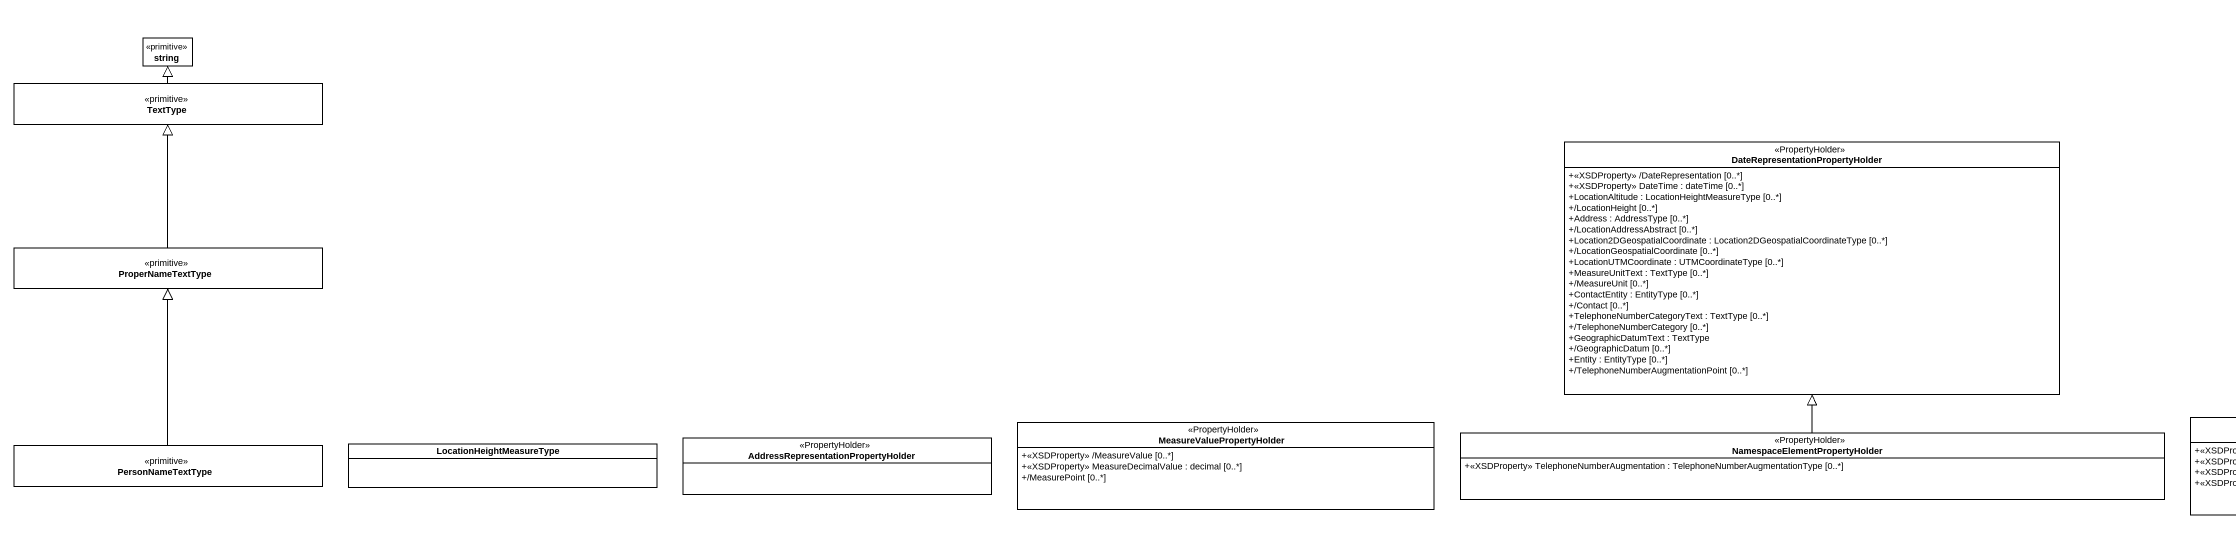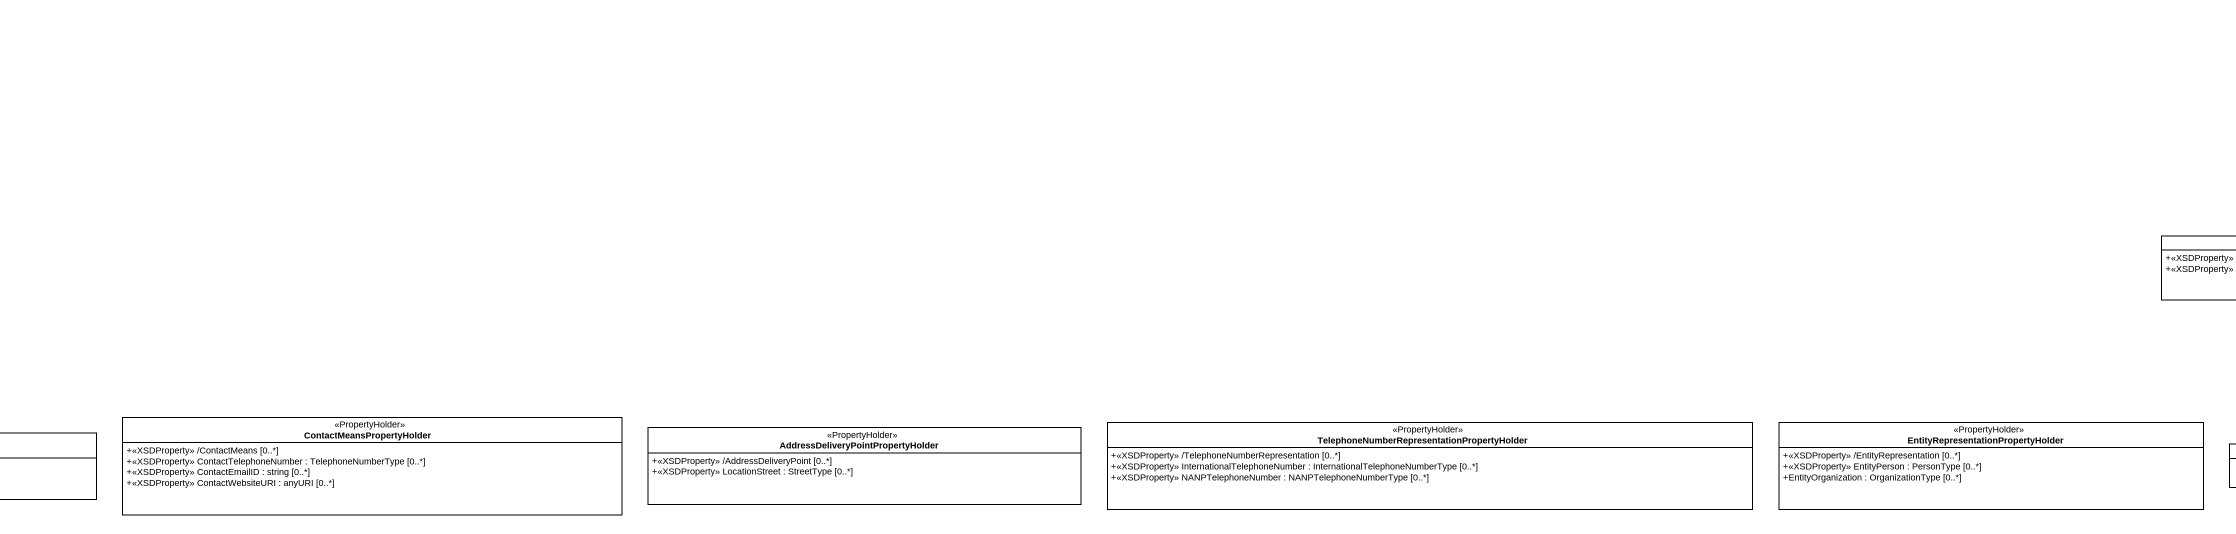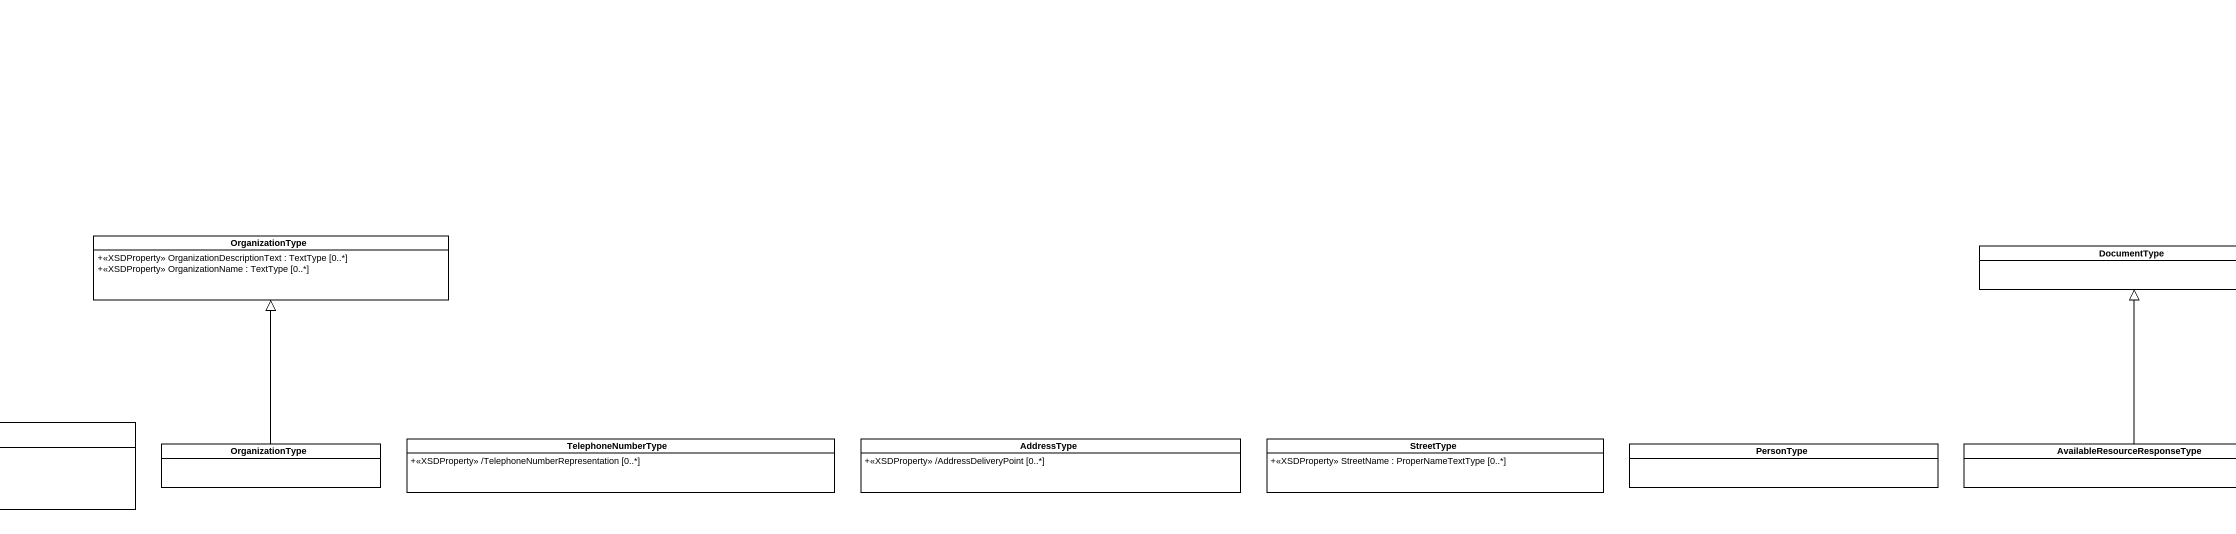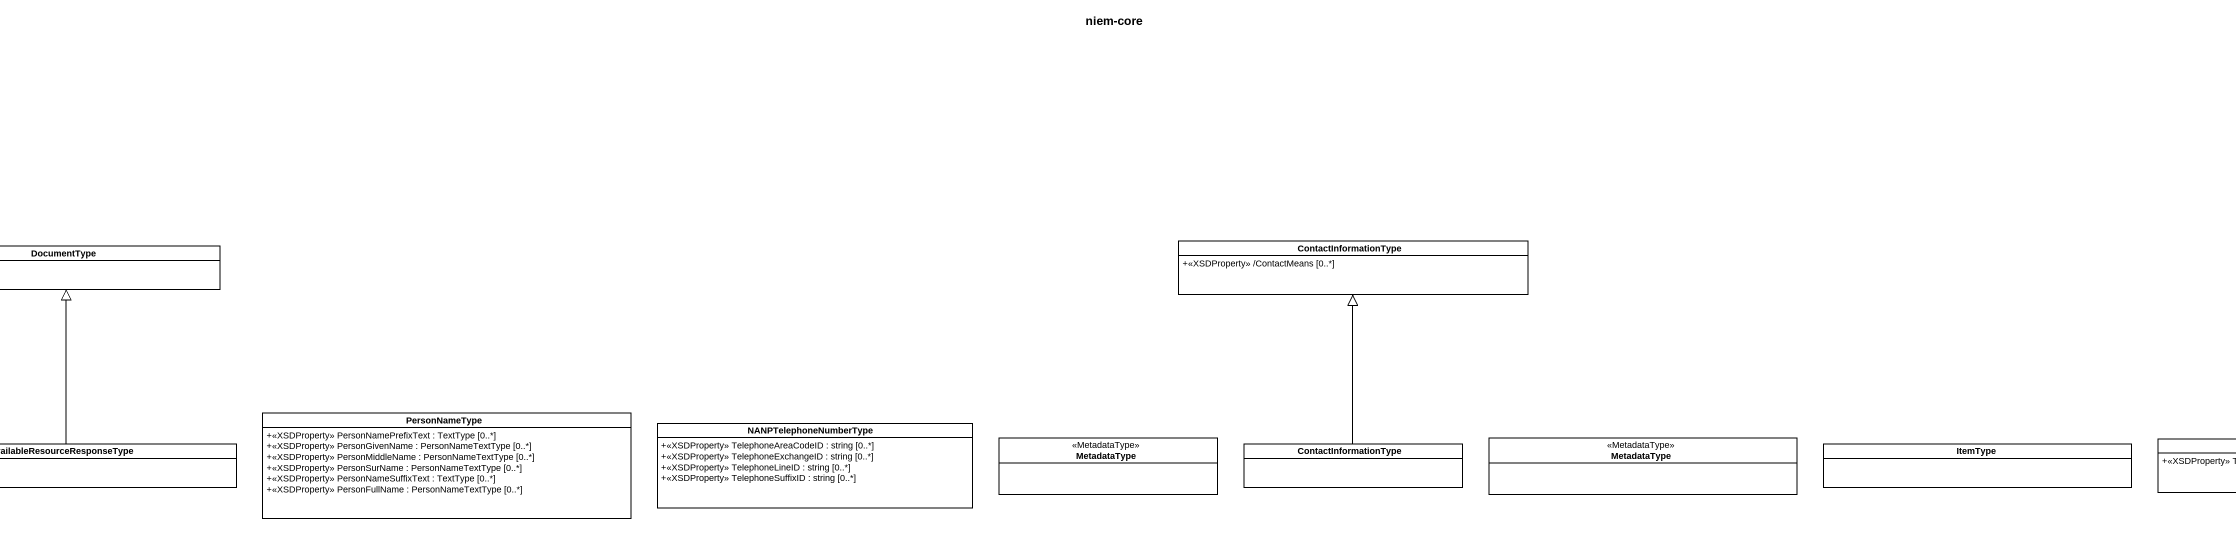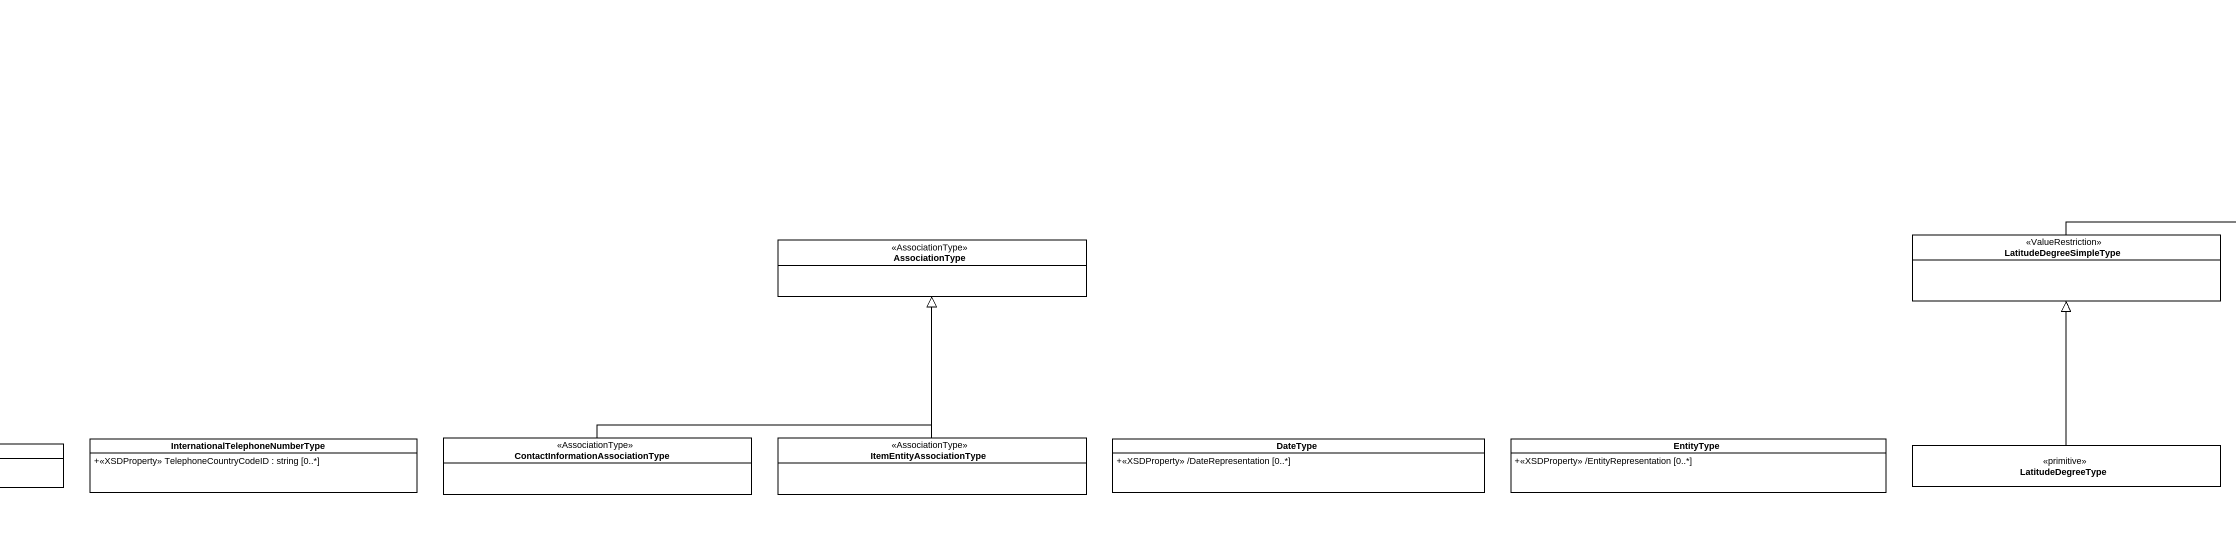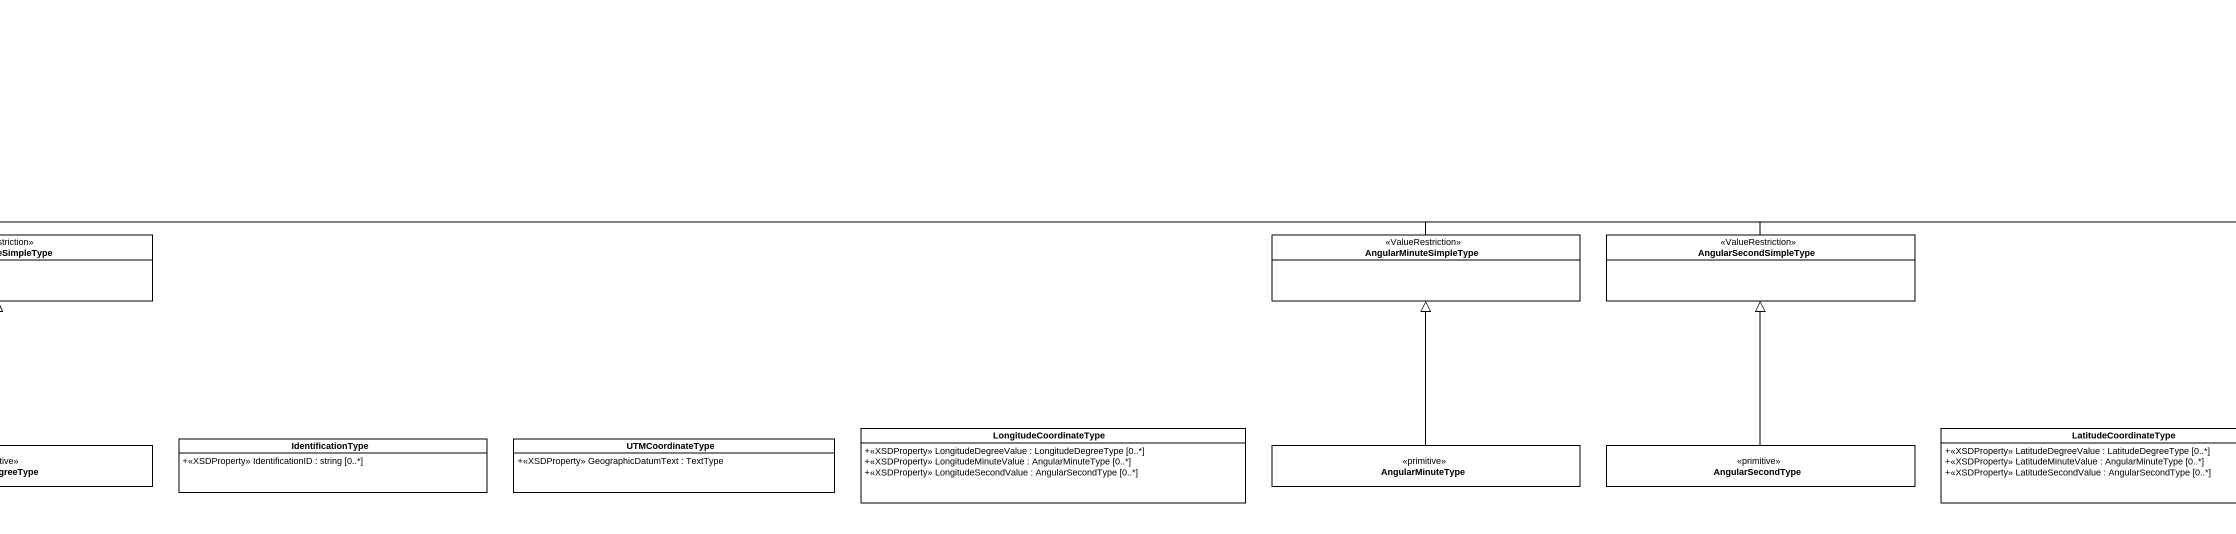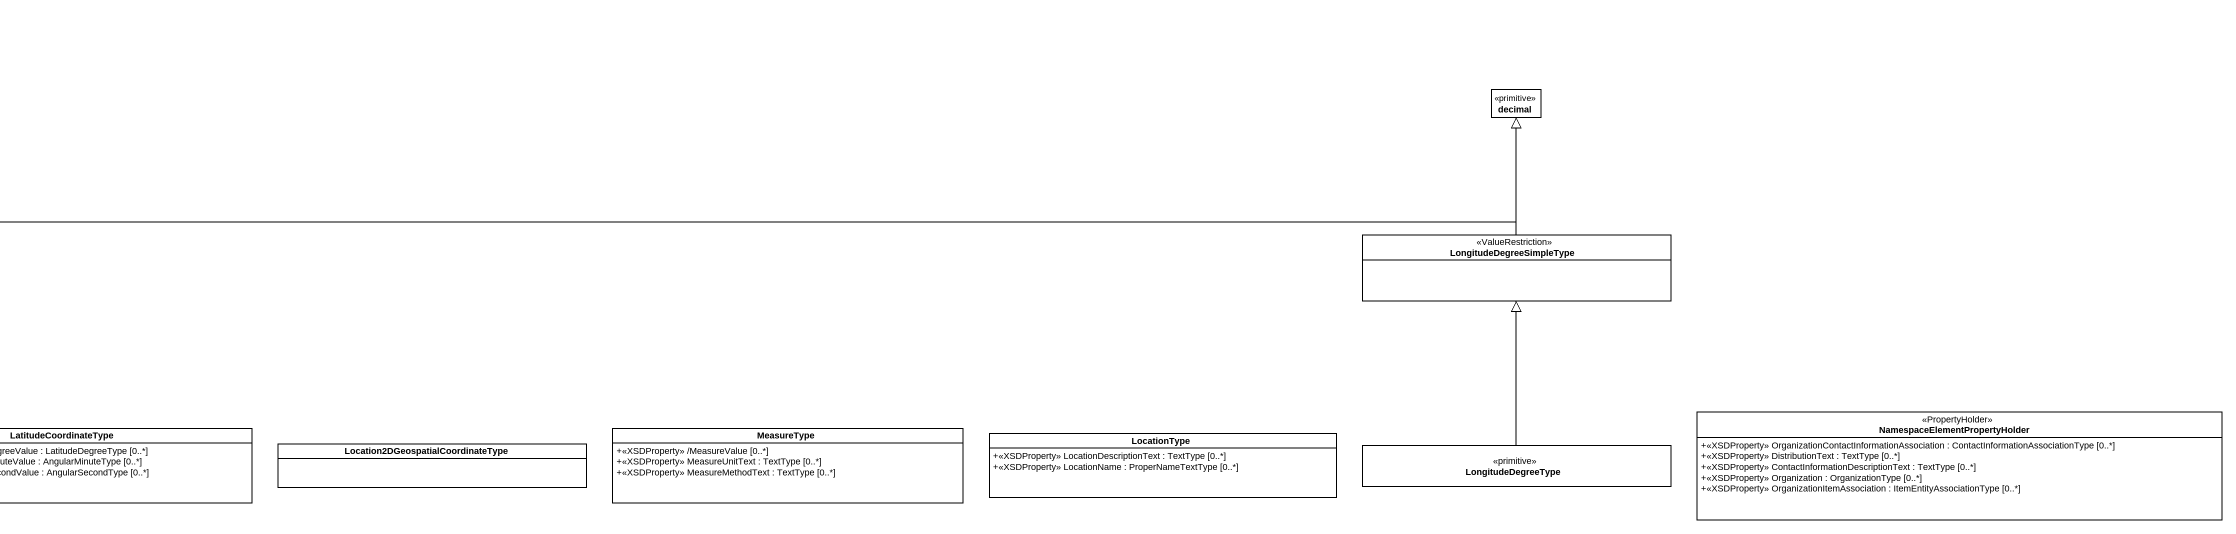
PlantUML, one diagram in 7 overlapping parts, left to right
@startuml
title niem-core
hide circle
hide empty members
skinparam classAttributeIconSize 0
class string <<primitive>>
class TextType <<primitive>>
class decimal <<primitive>>
class "DateRepresentationPropertyHolder" as DateRepresentationPropertyHo <<PropertyHolder>> {
  +<<XSDProperty>> /DateRepresentation [0..*]
  +<<XSDProperty>> DateTime : dateTime [0..*]
  +LocationAltitude : LocationHeightMeasureType [0..*]
  +/LocationHeight [0..*]
  +Address : AddressType [0..*]
  +/LocationAddressAbstract [0..*]
  +Location2DGeospatialCoordinate : Location2DGeospatialCoordinateType [0..*]
  +/LocationGeospatialCoordinate [0..*]
  +LocationUTMCoordinate : UTMCoordinateType [0..*]
  +MeasureUnitText : TextType [0..*]
  +/MeasureUnit [0..*]
  +ContactEntity : EntityType [0..*]
  +/Contact [0..*]
  +TelephoneNumberCategoryText : TextType [0..*]
  +/TelephoneNumberCategory [0..*]
  +GeographicDatumText : TextType
  +/GeographicDatum [0..*]
  +Entity : EntityType [0..*]
  +/TelephoneNumberAugmentationPoint [0..*]
}
class OrganizationType {
  +<<XSDProperty>> OrganizationDescriptionText : TextType [0..*]
  +<<XSDProperty>> OrganizationName : TextType [0..*]
}
class ContactInformationType {
  +<<XSDProperty>> /ContactMeans [0..*]
}
class AssociationType <<AssociationType>>
class LatitudeDegreeSimpleType <<ValueRestriction>>
class AngularMinuteSimpleType <<ValueRestriction>>
class AngularSecondSimpleType <<ValueRestriction>>
class LongitudeDegreeSimpleType <<ValueRestriction>>
class ProperNameTextType <<primitive>>
class DocumentType
class MeasureValuePropertyHolder <<PropertyHolder>> {
  +<<XSDProperty>> /MeasureValue [0..*]
  +<<XSDProperty>> MeasureDecimalValue : decimal [0..*]
  +/MeasurePoint [0..*]
}
class "NamespaceElementPropertyHolder" as NamespaceElementPropertyHold <<PropertyHolder>> {
  +<<XSDProperty>> TelephoneNumberAugmentation : TelephoneNumberAugmentationType [0..*]
}
class ContactMeansPropertyHolder <<PropertyHolder>> {
  +<<XSDProperty>> /ContactMeans [0..*]
  +<<XSDProperty>> ContactTelephoneNumber : TelephoneNumberType [0..*]
  +<<XSDProperty>> ContactEmailID : string [0..*]
  +<<XSDProperty>> ContactWebsiteURI : anyURI [0..*]
}
class "AddressDeliveryPointPropertyHolder" as AddressDeliveryPointProperty <<PropertyHolder>> {
  +<<XSDProperty>> /AddressDeliveryPoint [0..*]
  +<<XSDProperty>> LocationStreet : StreetType [0..*]
}
class "TelephoneNumberRepresentationPropertyHolder" as TelephoneNumberRepresentatio <<PropertyHolder>> {
  +<<XSDProperty>> /TelephoneNumberRepresentation [0..*]
  +<<XSDProperty>> InternationalTelephoneNumber : InternationalTelephoneNumberType [0..*]
  +<<XSDProperty>> NANPTelephoneNumber : NANPTelephoneNumberType [0..*]
}
class "EntityRepresentationPropertyHolder" as EntityRepresentationProperty <<PropertyHolder>> {
  +<<XSDProperty>> /EntityRepresentation [0..*]
  +<<XSDProperty>> EntityPerson : PersonType [0..*]
  +EntityOrganization : OrganizationType [0..*]
}
class PersonNameType {
  +<<XSDProperty>> PersonNamePrefixText : TextType [0..*]
  +<<XSDProperty>> PersonGivenName : PersonNameTextType [0..*]
  +<<XSDProperty>> PersonMiddleName : PersonNameTextType [0..*]
  +<<XSDProperty>> PersonSurName : PersonNameTextType [0..*]
  +<<XSDProperty>> PersonNameSuffixText : TextType [0..*]
  +<<XSDProperty>> PersonFullName : PersonNameTextType [0..*]
}
class NANPTelephoneNumberType {
  +<<XSDProperty>> TelephoneAreaCodeID : string [0..*]
  +<<XSDProperty>> TelephoneExchangeID : string [0..*]
  +<<XSDProperty>> TelephoneLineID : string [0..*]
  +<<XSDProperty>> TelephoneSuffixID : string [0..*]
}
class LongitudeCoordinateType {
  +<<XSDProperty>> LongitudeDegreeValue : LongitudeDegreeType [0..*]
  +<<XSDProperty>> LongitudeMinuteValue : AngularMinuteType [0..*]
  +<<XSDProperty>> LongitudeSecondValue : AngularSecondType [0..*]
}
class LatitudeCoordinateType {
  +<<XSDProperty>> LatitudeDegreeValue : LatitudeDegreeType [0..*]
  +<<XSDProperty>> LatitudeMinuteValue : AngularMinuteType [0..*]
  +<<XSDProperty>> LatitudeSecondValue : AngularSecondType [0..*]
}
class MeasureType {
  +<<XSDProperty>> /MeasureValue [0..*]
  +<<XSDProperty>> MeasureUnitText : TextType [0..*]
  +<<XSDProperty>> MeasureMethodText : TextType [0..*]
}
class LocationType {
  +<<XSDProperty>> LocationDescriptionText : TextType [0..*]
  +<<XSDProperty>> LocationName : ProperNameTextType [0..*]
}
class "NamespaceElementPropertyHolder" as NamespaceElementPropertyHold_2 <<PropertyHolder>> {
  +<<XSDProperty>> OrganizationContactInformationAssociation : ContactInformationAssociationType [0..*]
  +<<XSDProperty>> DistributionText : TextType [0..*]
  +<<XSDProperty>> ContactInformationDescriptionText : TextType [0..*]
  +<<XSDProperty>> Organization : OrganizationType [0..*]
  +<<XSDProperty>> OrganizationItemAssociation : ItemEntityAssociationType [0..*]
}
class PersonNameTextType <<primitive>>
class LocationHeightMeasureType
class "AddressRepresentationPropertyHolder" as AddressRepresentationPropert <<PropertyHolder>>
class "OrganizationType" as OrganizationType_2
class TelephoneNumberType {
  +<<XSDProperty>> /TelephoneNumberRepresentation [0..*]
}
class AddressType {
  +<<XSDProperty>> /AddressDeliveryPoint [0..*]
}
class StreetType {
  +<<XSDProperty>> StreetName : ProperNameTextType [0..*]
}
class PersonType
class "AvailableResourceResponseType" as AvailableResourceResponseTyp
class MetadataType <<MetadataType>>
class "ContactInformationType" as ContactInformationType_2
class "MetadataType" as MetadataType_2 <<MetadataType>>
class ItemType
class "InternationalTelephoneNumberType" as InternationalTelephoneNumber {
  +<<XSDProperty>> TelephoneCountryCodeID : string [0..*]
}
class "ContactInformationAssociationType" as ContactInformationAssociatio <<AssociationType>>
class ItemEntityAssociationType <<AssociationType>>
class DateType {
  +<<XSDProperty>> /DateRepresentation [0..*]
}
class EntityType {
  +<<XSDProperty>> /EntityRepresentation [0..*]
}
class LatitudeDegreeType <<primitive>>
class IdentificationType {
  +<<XSDProperty>> IdentificationID : string [0..*]
}
class UTMCoordinateType {
  +<<XSDProperty>> GeographicDatumText : TextType
}
class AngularMinuteType <<primitive>>
class AngularSecondType <<primitive>>
class "Location2DGeospatialCoordinateType" as Location2DGeospatialCoordina
class LongitudeDegreeType <<primitive>>
TextType -up-|> string
LatitudeDegreeSimpleType -right-|> decimal
AngularMinuteSimpleType -right-|> decimal
AngularSecondSimpleType -right-|> decimal
LongitudeDegreeSimpleType -up-|> decimal
ProperNameTextType -up-|> TextType
NamespaceElementPropertyHold -up-|> DateRepresentationPropertyHo
PersonNameTextType -up-|> ProperNameTextType
OrganizationType_2 -up-|> OrganizationType
AvailableResourceResponseTyp -up-|> DocumentType
ContactInformationType_2 -up-|> ContactInformationType
ContactInformationAssociatio -right-|> AssociationType
ItemEntityAssociationType -up-|> AssociationType
LatitudeDegreeType -up-|> LatitudeDegreeSimpleType
AngularMinuteType -up-|> AngularMinuteSimpleType
AngularSecondType -up-|> AngularSecondSimpleType
LongitudeDegreeType -up-|> LongitudeDegreeSimpleType
@enduml
